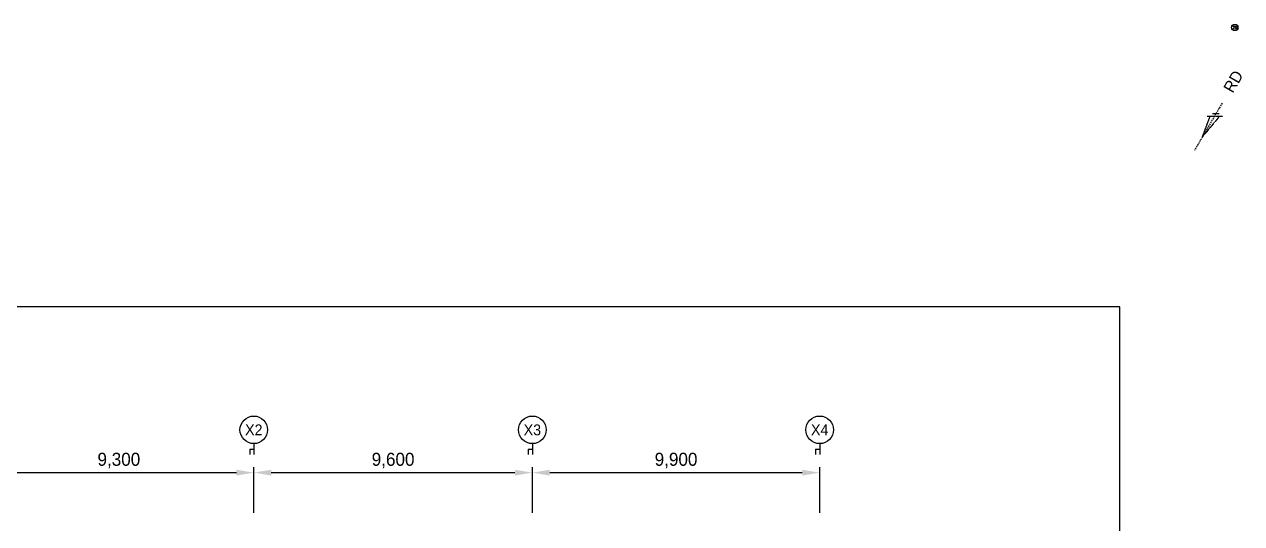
# Model space of a CAD drawing. Header units: millimetres. Extents: x 98929 to 11941380, y 952 to 54154.
# Drawn here: x 296650 to 338597, y 27244 to 44460 of the extents above; entities that cross this region are included whole.
import ezdxf
from ezdxf.enums import TextEntityAlignment as Align

# ---------------------------------------------------------------- set-up
doc = ezdxf.new("R2010")
doc.units = ezdxf.units.MM
doc.linetypes.add('HIDDENX2', pattern=[0.75, 0.5, -0.25])
doc.linetypes.add('PHANTOM', pattern=[63.5, 31.75, -6.35, 6.35, -6.35, 6.35, -6.35])
for name, color, linetype in [('4', 4, 'PHANTOM'), ('5TXT', 7, 'Continuous'), ('ARCH', 9, 'Continuous'), ('R', 15, 'Continuous'), ('RD옥탑지붕', 3, 'Continuous')]:
    doc.layers.add(name, color=color, linetype=linetype)
doc.styles.add('굴림', font='simple.shx', dxfattribs={"bigfont": 'whgtxt.shx'})
doc.styles.add('돋움', font='')
doc.styles.add('울릉도l', font='')
doc.styles.add('울릉도M', font='HYWULM.TTF')
doc.styles.get('돋움').set_extended_font_data('Dotum')
doc.styles.get('울릉도l').set_extended_font_data('Dotum')
doc.dimstyles.new('HS-300', dxfattribs={"dimscale": 150, "dimtxt": 3, "dimasz": 4, "dimexe": 1.25, "dimexo": 2, "dimgap": 1, "dimtad": 1, "dimtoh": 1, "dimdec": 0, "dimlunit": 6, "dimtxsty": '울릉도l', "dimcen": 2.5, "dimclrd": 15, "dimclre": 15, "dimadec": 0, "dimazin": 0, "dimtfac": 1, "dimtdec": 0, "dimtmove": 0, "dimatfit": 3, "dimfxl": 1, "dimarcsym": 0})

# ---------------------------------------------------------------- blocks, each defined once
blk = doc.blocks.new('*D51')
at = {"layer": 'ARCH', "color": 15, "lineweight": -2}
for p, q in [((295257, 27613), (295257, 29191)), ((295857, 29003), (303957, 29003)), ((304557, 27613), (304557, 29191))]:
    blk.add_line(p, q, dxfattribs=at)
at = {"layer": 'ARCH', "color": 15, "lineweight": -3}
for points in [[(295857, 29103), (295857, 28903), (295257, 29003)], [(303957, 29103), (303957, 28903), (304557, 29003)]]:
    blk.add_solid(points, dxfattribs=at)
at = {"layer": 'Defpoints', "color": 0, "lineweight": -3}
for p in [(304557, 29003), (295257, 27313), (304557, 27313)]:
    blk.add_point(p, dxfattribs=at)
at = {"layer": 'ARCH', "color": 0, "insert": (299907, 29422), "char_height": 450, "attachment_point": 5, "style": '울릉도l'}
blk.add_mtext('9,300', dxfattribs=at)
blk = doc.blocks.new('*D52')
at = {"layer": 'ARCH', "color": 15, "lineweight": -2}
for p, q in [((304557, 27613), (304557, 29191)), ((305157, 29003), (313557, 29003)), ((314157, 27613), (314157, 29191))]:
    blk.add_line(p, q, dxfattribs=at)
at = {"layer": 'ARCH', "color": 15, "lineweight": -3}
for points in [[(305157, 29103), (305157, 28903), (304557, 29003)], [(313557, 29103), (313557, 28903), (314157, 29003)]]:
    blk.add_solid(points, dxfattribs=at)
at = {"layer": 'Defpoints', "color": 0, "lineweight": -3}
for p in [(314157, 29003), (304557, 27313), (314157, 27313)]:
    blk.add_point(p, dxfattribs=at)
at = {"layer": 'ARCH', "color": 0, "insert": (309357, 29422), "char_height": 450, "attachment_point": 5, "style": '울릉도l'}
blk.add_mtext('9,600', dxfattribs=at)
blk = doc.blocks.new('*D53')
at = {"layer": 'ARCH', "color": 15, "lineweight": -2}
for p, q in [((314157, 27613), (314157, 29191)), ((314757, 29003), (323457, 29003)), ((324057, 27613), (324057, 29191))]:
    blk.add_line(p, q, dxfattribs=at)
at = {"layer": 'ARCH', "color": 15, "lineweight": -3}
for points in [[(314757, 29103), (314757, 28903), (314157, 29003)], [(323457, 29103), (323457, 28903), (324057, 29003)]]:
    blk.add_solid(points, dxfattribs=at)
at = {"layer": 'Defpoints', "color": 0, "lineweight": -3}
for p in [(324057, 29003), (314157, 27313), (324057, 27313)]:
    blk.add_point(p, dxfattribs=at)
at = {"layer": 'ARCH', "color": 0, "insert": (319107, 29422), "char_height": 450, "attachment_point": 5, "style": '울릉도l'}
blk.add_mtext('9,900', dxfattribs=at)
blk = doc.blocks.new('*U48')
for p, q in [((-1.89, 2.5), (-1.89, 0)), ((-1.89, 2.5), (0, 2.5)), ((0, 5), (0, 0)), ((0, 5), (0, 2.5))]:
    blk.add_line(p, q)
blk.add_circle((0, 11.35), 6.35)
at = {"color": 3, "style": '돋움'}
blk.add_attdef('NO', text='', height=5, dxfattribs=at).set_placement((0, 11.35), align=Align.MIDDLE_CENTER)

msp = doc.modelspace()

# ---------------------------------------------------------------- linework, layer by layer
at = {"layer": '4', "linetype": 'Continuous', "lineweight": -3}
msp.add_lwpolyline([(286834.6, 952.2), (334404.5, 952.2), (334404.5, 34719.6), (286834.6, 34719.6)], close=True, dxfattribs=at)
at = {"layer": '5TXT', "color": 2}
msp.add_circle((338361.3, 44351.1), 108.7, dxfattribs=at)
at = {"layer": 'R', "color": 2, "linetype": 'HIDDENX2'}
for p, q in [((337829.1, 41282.1, 0), (337245, 40581, 0)), ((337245, 40581, 0), (337511.6, 41282.1, 0)), ((337936.7, 41282.1, 0), (337404, 41282.1, 0)), ((337825.4, 41370.2, 0), (337593, 41370.2, 0))]:
    msp.add_line(p, q, dxfattribs=at)
at = {"layer": 'RD옥탑지붕', "linetype": 'HIDDENX2', "ltscale": 100}
msp.add_line((337927.6, 41746.8, 0), (336975.6, 40120.9, 0), dxfattribs=at)

# ---------------------------------------------------------------- block references
at = {"layer": 'ARCH', "xscale": 74.92499999998836, "yscale": 74.92499999998836, "zscale": 74.92499999998836}
for p, values in [((304556.6, 29628.3), {'NO': 'X2'}), ((314156.6, 29628.3), {'NO': 'X3'}), ((324056.6, 29628.3), {'NO': 'X4'})]:
    msp.add_blockref('*U48', p, dxfattribs=at).add_auto_attribs(values)

# ---------------------------------------------------------------- texts
at = {"layer": '5TXT', "color": 2, "style": '굴림'}
msp.add_text('29', height=100, rotation=0, dxfattribs=at).set_placement((338364.8, 44351.9, -1.5), align=Align.MIDDLE_CENTER)
at = {"layer": 'R', "color": 7, "linetype": 'HIDDENX2', "style": '울릉도M'}
msp.add_text('RD', height=400, rotation=60, dxfattribs=at).set_placement((338308.9, 42489.7, 0), align=Align.MIDDLE)

# ---------------------------------------------------------------- dimensions: what is measured, and where the dimension line sits
at = {"layer": 'ARCH'}
dim = msp.add_aligned_dim(p1=(295256.6, 27313), p2=(304556.6, 27313), distance=1690.3, dimstyle='HS-300', override={"dimtmove": 1}, dxfattribs=at)
dim.commit()
dim.dimension.update_dxf_attribs({"geometry": '*D51', "text_midpoint": (299906.6, 29422)})
for base, p1, p2, picture, middle in [((314156.6, 29003.3), (304556.6, 27313), (314156.6, 27313), '*D52', (309356.6, 29422)), ((324056.6, 29003.3), (314156.6, 27313), (324056.6, 27313), '*D53', (319106.6, 29422))]:
    dim = msp.add_linear_dim(base=base, p1=p1, p2=p2, dimstyle='HS-300', override={"dimtmove": 1}, dxfattribs=at)
    dim.commit()
    dim.dimension.update_dxf_attribs({"geometry": picture, "text_midpoint": middle})

doc.saveas('drawing.dxf')
